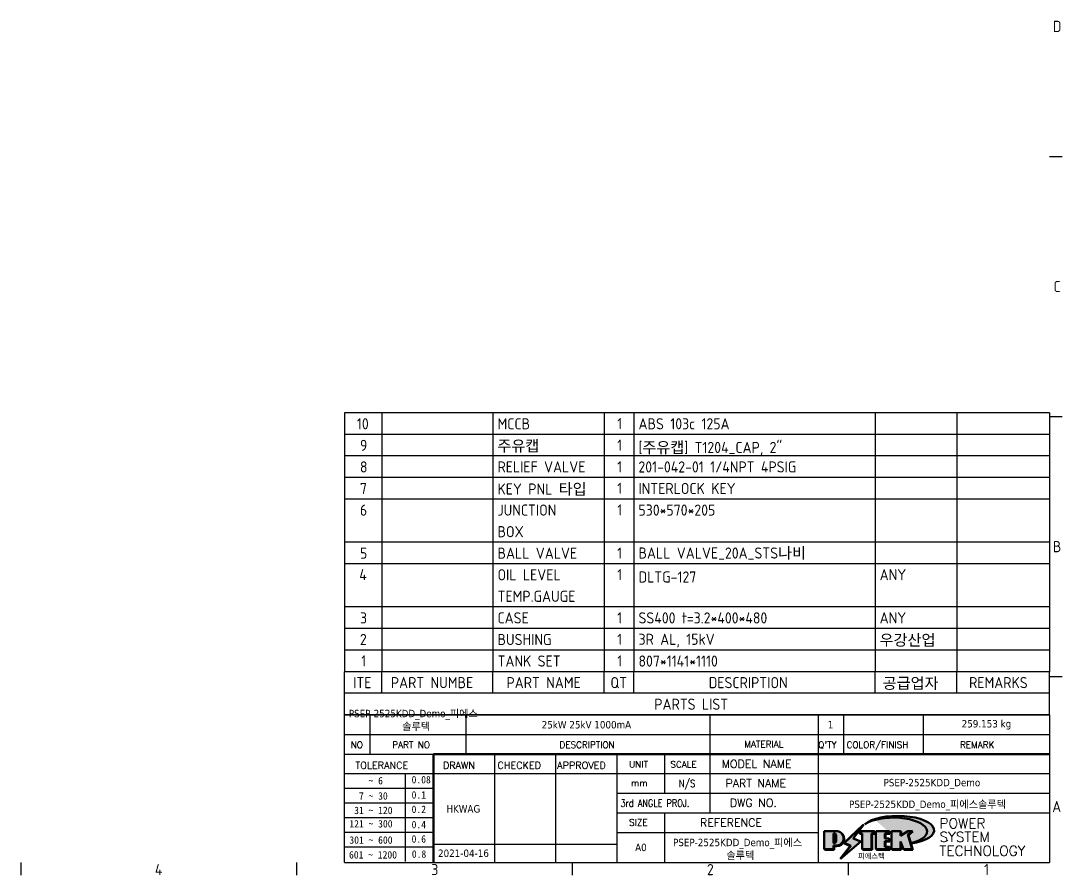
# Model space of a CAD drawing. Header units: millimetres. Extents: x 0 to 5945, y 0 to 4205.
# Drawn here: x 4459 to 5862, y 83 to 1234 of the extents above; entities that cross this region are included whole.
import ezdxf
from ezdxf.enums import TextEntityAlignment as Align

# ---------------------------------------------------------------- set-up
doc = ezdxf.new("R2010")
doc.units = ezdxf.units.MM
doc.header["$LTSCALE"] = 5
doc.layers.get('0').update_dxf_attribs({"color": 3, "lineweight": 25})
for name, color, linetype, lineweight in [('경계(ISO)', 7, 'Continuous', 25), ('기호(ISO)', 5, 'Continuous', 25), ('제목(ISO)', 5, 'Continuous', 50), ('해치(ISO)', 7, 'Continuous', 18)]:
    doc.layers.add(name, color=color, linetype=linetype, lineweight=lineweight)
doc.styles.add('HAN_291', font='')
doc.styles.add('HAN_370', font='', dxfattribs={"width": 2})
doc.styles.add('RC_284', font='ROMANC.shx')
doc.styles.add('RC_287', font='ROMANC.shx')
doc.styles.add('RC_292', font='ROMANC.shx')
doc.styles.add('ROMANT_294', font='romant.shx')
doc.styles.add('문자 텍스트_M2B', font='isocp.shx')
doc.styles.add('텍스트 스타일198', font='tahoma.ttf')
doc.styles.add('텍스트 스타일333', font='ROMANC.shx', dxfattribs={"width": 0.800000011920929})
doc.styles.get('HAN_291').set_extended_font_data('GulimChe')
doc.styles.get('HAN_370').set_extended_font_data('GulimChe')

# ---------------------------------------------------------------- blocks, each defined once
blk = doc.blocks.new('경계 Default Border')
at = {"layer": '경계(ISO)'}
for p, q in [((1169.000015258789, 210.2499961853027), (1172.399978637695, 210.2499961853027)), ((1169.000015258789, 140.1666641235352), (1172.399978637695, 140.1666641235352)), ((1169.000015258789, 70.08333206176758), (1172.399978637695, 70.08333206176758)), ((891.7500305175781, 20), (891.7500305175781, 16.59999966621399)), ((966.0624694824219, 20), (966.0624694824219, 16.59999966621399)), ((1040.374984741211, 20), (1040.374984741211, 16.59999966621399)), ((1114.6875, 20), (1114.6875, 16.59999966621399))]:
    blk.add_line(p, q, dxfattribs=at)
at = {"layer": '경계(ISO)', "color": 2, "char_height": 3.00000011920929, "attachment_point": 7, "style": '문자 텍스트_M2B'}
for s, insert in [('D', (1169.878270202895, 243.7630611226583)), ('C', (1170.044539520165, 173.679727789325)), ('B', (1169.878270202895, 103.5963944559917)), ('A', (1169.714400817359, 33.5345152359611)), ('4', (927.8797201308114, 16.59999988079071)), ('3', (1002.387289522953, 16.57139439638704)), ('2', (1076.658989416884, 16.57139439638704)), ('1', (1151.329816104148, 16.59999988079071))]:
    blk.add_mtext(s, dxfattribs=dict(at, insert=insert))
blk = doc.blocks.new('제목 블록 PSTEK')
h = blk.add_hatch(color=1)
edge = h.paths.add_edge_path(flags=0)
edge.add_line((314.2242174273352, 19.60711530335299), (314.2242174273352, 17.00126995915134))
edge.add_line((314.2242174273352, 17.00126995915134), (314.3485873187598, 17.00126995915134))
edge.add_arc((314.3485873187598, 17.6527312952023), 0.6514613360509371, 270, 360)
edge.add_line((315.0000486548106, 17.6527312952023), (315.0000486548106, 18.95565396730211))
edge.add_arc((314.3485873187598, 18.95565396730212), 0.6514613360508712, 0, 90)
edge.add_line((314.3485873187598, 19.60711530335299), (314.2242174273352, 19.60711530335299))
edge = h.paths.add_edge_path()
edge.add_arc((314.9847713324306, 18.28938669179658), 1.969189947606664, 269.9999999999959, 450)
edge.add_line((314.9847713324306, 20.25857663940318), (311.7664314776902, 20.25857663940324))
edge.add_line((311.7664314776902, 20.25857663940324), (311.7664314776902, 15.3430047401139))
edge.add_line((311.7664314776902, 15.3430047401139), (314.2242174273352, 15.3430047401139))
edge.add_line((314.2242174273352, 15.3430047401139), (314.2242174273352, 16.32019674418991))
edge.add_line((314.2242174273352, 16.32019674418991), (314.9847713324307, 16.32019674418991))
h = blk.add_hatch(color=252)
edge = h.paths.add_edge_path()
edge.add_arc((314.9847713324309, 18.28938669179657), 1.969189947606666, 270, 406.8278729790604)
edge.add_arc((315.1624426058984, 18.1413272972396), 1.969189947606962, -90, 53.560984836317004, ccw=False)
edge.add_line((315.1624426058984, 16.17213734963263), (314.4018887008024, 16.17213734963263))
edge.add_line((314.4018887008024, 16.17213734963263), (314.4018887008024, 15.19494534555726))
edge.add_line((314.4018887008024, 15.19494534555726), (311.9441027511573, 15.19494534555726))
edge.add_line((311.9441027511573, 15.19494534555726), (311.9441027511573, 15.3430047401139))
edge.add_line((311.9441027511573, 15.3430047401139), (314.2242174273352, 15.3430047401139))
edge.add_line((314.2242174273352, 15.3430047401139), (314.2242174273352, 16.32019674418991))
edge.add_line((314.2242174273352, 16.32019674418991), (314.9847713324309, 16.32019674418991))
for color, points in [(252, [(317.2195697678507, 17.0593801673321), (322.0326348870767, 21.62682475217465), (322.2781991042243, 21.94392121864296), (317.0471853425802, 16.97985676345368), (318.7512090904202, 16.1899260703855), (316.0018030350395, 12.71868385740789), (316.3356552234328, 13.00206718743325), (318.9235935156908, 16.2694494742633)]), (5, [(321.6183518841322, 17.4193704504104), (319.5281351041078, 18.24969419629727), (322.4505835294948, 22.02344462252142), (317.2195697678507, 17.0593801673321), (318.9235935156908, 16.2694494742633), (316.1741874603099, 12.79820726128571)]), (1, [(324.4839107253602, 19.60711530335299), (325.2419748254881, 19.60711530335299), (325.2419748254881, 20.25857663940324), (321.2266040451076, 20.25857663940324), (321.2266040451076, 19.60711530335299), (321.9846681452406, 19.60711530335299), (321.9846681452406, 15.3430047401139), (324.4839107253602, 15.3430047401139)]), (252, [(324.6615819988275, 19.45905590879572), (325.4196460989604, 19.45905590879572), (325.4196460989604, 20.11051724484596), (325.2419748254881, 20.11051724484596), (325.2419748254881, 19.60711530335299), (324.4839107253602, 19.60711530335299), (324.4839107253602, 15.3430047401139), (322.1623394187076, 15.3430047401139), (322.1623394187076, 15.19494534555726), (324.6615819988275, 15.19494534555726)]), (1, [(329.2277337269622, 20.25857663940324), (325.65654113025, 20.25857663940324), (325.65654113025, 15.3430047401139), (329.3580259941756, 15.3430047401139), (329.3580259941756, 15.9944660761648), (328.1137701654877, 15.9944660761648), (328.1137701654877, 17.56360607323003), (329.2277337269622, 17.56360607323003), (329.2277337269622, 18.25543873810179), (328.1137701654877, 18.25543873810179), (328.1137701654877, 19.60711530335299), (329.2277337269622, 19.60711530335299)]), (252, [(328.2914414389548, 19.45905590879572), (329.4054050004294, 19.45905590879572), (329.4054050004294, 20.11051724484596), (329.2277337269622, 20.11051724484596), (329.2277337269622, 19.60711530335299), (328.1137701654877, 19.60711530335299), (328.1137701654877, 18.25543873810179), (328.2914414389548, 18.25543873810179)]), (1, [(332.3312149849806, 20.25857663940324), (329.8592894925411, 20.25857663940324), (329.8592894925411, 15.3430047401139), (332.3312149849806, 15.3430047401139), (332.3312149849806, 17.4318630164523), (333.0701931098801, 15.3430047401139), (335.4855464857051, 15.3430047401139), (334.2514536401189, 19.30614745124769), (335.4379594596742, 20.25857663940324), (334.3071782107978, 20.25857663940324), (332.3312149849806, 18.99741471888304)]), (252, [(332.5088862584528, 20.1105172448466), (332.3312149849806, 20.1105172448466), (332.3312149849806, 18.99741471888368), (332.5088862584528, 19.11081371413894)]), (252, [(335.6156307331414, 20.11051724484596), (335.2535118015555, 20.11051724484596), (334.2514536401189, 19.30614745124769), (335.4855464857051, 15.3430047401139), (333.1954852176545, 15.3430047401139), (333.2478643833523, 15.19494534555726), (335.6632177591723, 15.19494534555726), (334.4291249135862, 19.15808805669106)]), (252, [(321.9846681452406, 19.60711530335299), (321.4042753185749, 19.60711530335299), (321.4042753185749, 19.45905590879572), (321.9846681452406, 19.45905590879572)]), (252, [(328.2914414389548, 17.41554667867274), (329.4054050004294, 17.41554667867274), (329.4054050004294, 18.10737934354514), (329.2277337269622, 18.10737934354514), (329.2277337269622, 17.56360607323003), (328.1137701654877, 17.56360607323003), (328.1137701654877, 15.9944660761648), (328.2914414389548, 15.9944660761648)]), (252, [(332.5088862584528, 16.92964231796647), (332.3312149849806, 17.43186301645164), (332.3312149849806, 15.3430047401139), (330.0369607660135, 15.3430047401139), (330.0369607660135, 15.19494534555726), (332.5088862584528, 15.19494534555726)]), (252, [(329.5356972676428, 15.8464066816075), (329.3580259941756, 15.8464066816075), (329.3580259941756, 15.3430047401139), (325.8342124037171, 15.3430047401139), (325.8342124037171, 15.19494534555726), (329.5356972676428, 15.19494534555726)])]:
    blk.add_hatch(color=color).paths.add_polyline_path(points)
h = blk.add_hatch(color=252)
edge = h.paths.add_edge_path()
edge.add_line((314.4018887008024, 19.45905590879572), (314.5262585922315, 19.45905590879572))
edge.add_arc((314.5262585922314, 18.80759457274939), 0.6514613360463194, 60.4189348879147, 90.00000000000318, ccw=False)
edge.add_arc((314.3485873187602, 18.95565396730057), 0.6514613360524251, 39.96992292766206, 90.00000000009999)
edge.add_line((314.3485873187591, 19.60711530335307), (314.2242174273352, 19.60711530335298))
edge.add_line((314.2242174273352, 19.60711530335299), (314.2242174273352, 17.00126995915134))
edge.add_line((314.2242174273352, 17.00126995915134), (314.3485873187591, 17.00126995915134))
edge.add_arc((314.3485873187568, 17.652731295233), 0.6514613360816299, 270.0000000002, 274.6930825552478)
edge.add_line((314.4018887008024, 17.0034541317032), (314.4018887008024, 19.45905590879572))
at = {"layer": '해치(ISO)'}
h = blk.add_hatch(color=140, dxfattribs=at)
edge = h.paths.add_edge_path()
edge.add_ellipse((330.3660919371412, 20.15576403068321), major_axis=(9.100907360794343, 0), ratio=0.4069904968023172, start_angle=301.3098473703837, end_angle=507.7436900681698)
edge.add_ellipse((331.5340919371412, 20.4634168429492), major_axis=(-9.82350664112931, 0), ratio=0.3942600559756514, start_angle=111.51207141178469, end_angle=334.47025347086895, ccw=False)
edge.add_line((335.1363447531188, 16.8601935978785), (335.0955236905705, 16.99119398620872))
at = {"color": 180}
for p, q in [((182.475792979055, 11.79100474011392), (182.4757929790549, 51.56524660363496)), ((182.4757929790549, 51.56524660363496), (372.4757929537551, 51.56524660363496)), ((189.2651435055721, 51.56524660363496), (189.2651435055722, 41.00524660363494)), ((215.2152739891528, 41.00524660363494), (215.2152739891528, 51.56524660363496)), ((280.8758854511282, 51.56524660363496), (280.8758854511282, 41.00524660363494)), ((310.0881549537552, 51.56524660363496), (310.0881549537553, 41.00524660363494)), ((316.9044520275131, 51.56524660363496), (316.9044520275127, 41.00524660363494)), ((338.4566026226726, 51.56524660363496), (338.4566026226727, 41.00524660363494)), ((372.4757929537551, 51.56524660363496), (372.4757929537551, 11.79100474011389)), ((182.475792979055, 46.2852466036349), (372.4757929537551, 46.28524660363492)), ((182.475792979055, 41.00524660363493), (206.451475290024, 41.00524660363493)), ((222.9401812389276, 11.79100474011392), (222.9401812389276, 41.00524660363494)), ((239.4288871878316, 11.79100474011392), (239.4288871878316, 41.00524660363494)), ((255.9175931367356, 11.79100474011392), (255.9175931367356, 41.00524660363494)), ((268.6918866058747, 41.00524660363494), (268.6918866058747, 30.44524660363498)), ((280.8758854511282, 41.00524660363494), (280.8758854511282, 25.16524660363502)), ((310.088154953755, 41.00524660363494), (310.088154953755, 11.79100474011392)), ((182.475792979055, 35.72524660363497), (206.451475290024, 35.72524660363497)), ((198.8621818849491, 12.02524660363491), (198.8621818849491, 35.72524660363497)), ((206.451475290024, 35.72524660363497), (372.4757929537551, 35.72524660363497)), ((182.475792979055, 31.77524660363492), (206.451475290024, 31.77524660363492)), ((255.917593136736, 30.44524660363498), (372.4757929537552, 30.44524660363501)), ((182.475792979055, 27.82524660363487), (206.451475290024, 27.82524660363487)), ((182.475792979055, 23.87524660363505), (206.451475290024, 23.87524660363505)), ((255.9175931367359, 25.16524660363502), (372.4757929537552, 25.165246603635)), ((268.6918866058744, 25.16524660363502), (268.6918866058744, 11.79100474011392)), ((182.475792979055, 19.92524660363478), (206.451475290024, 19.92524660363478)), ((255.9175931367359, 19.88524660363481), (310.0881549537553, 19.88524660363481)), ((182.475792979055, 15.97524660363496), (206.451475290024, 15.97524660363496)), ((206.451475290024, 16.74100474011396), (255.9175931367359, 16.74100474011396)), ((182.475792979055, 11.79100474011392), (372.4757929537551, 11.79100474011389))]:
    blk.add_line(p, q, dxfattribs=at)
at = {"color": 7, "lineweight": 50}
for p, q in [((206.4514752900237, 11.79100474011392), (206.4514752900237, 41.00524660363494)), ((206.451475290024, 41.00524660363494), (372.4757929537551, 41.00524660363496))]:
    blk.add_line(p, q, dxfattribs=at)
at = {"color": 7}
for p, q in [((311.7664314776902, 20.25900474011391), (311.7664314776902, 15.34300474011391)), ((314.9847713324309, 20.25857663940324), (311.7664314776902, 20.25857663940324)), ((314.9847713324309, 20.25857663940324), (311.7664314776902, 20.25857663940324)), ((311.7664314776902, 20.25857663940324), (311.7664314776902, 15.3430047401139)), ((322.2781991042243, 21.94392121864296), (317.0471853425802, 16.97985676345368)), ((322.4505835294948, 22.02344462252142), (317.2195697678507, 17.0593801673321)), ((317.2195697678507, 17.0593801673321), (322.0326348870767, 21.62682475217465)), ((319.5281351041078, 18.24969419629727), (322.4505835294948, 22.02344462252142)), ((325.2419748254881, 20.25857663940324), (321.2266040451076, 20.25857663940324)), ((321.2266040451076, 20.25857663940324), (321.2266040451076, 19.60711530335299)), ((325.2419748254881, 20.25857663940324), (321.2266040451076, 20.25857663940324)), ((321.2266040451076, 20.25857663940324), (321.2266040451076, 19.60711530335299)), ((322.0326348870767, 21.62682475217465), (322.2781991042243, 21.94392121864296)), ((325.2419748254881, 19.60711530335299), (325.2419748254881, 20.25857663940324)), ((325.2419748254881, 19.60711530335299), (325.2419748254881, 20.25857663940324)), ((325.4196460989604, 20.11051724484596), (325.2419748254881, 20.11051724484596)), ((325.2419748254881, 20.11051724484596), (325.2419748254881, 19.60711530335299)), ((325.4196460989604, 19.45905590879572), (325.4196460989604, 20.11051724484596)), ((329.2277337269622, 20.25857663940324), (325.65654113025, 20.25857663940324)), ((325.65654113025, 20.25857663940324), (325.65654113025, 15.3430047401139)), ((325.65654113025, 20.25857663940324), (325.65654113025, 15.3430047401139)), ((329.2277337269622, 20.25857663940324), (325.65654113025, 20.25857663940324)), ((329.2277337269622, 19.60711530335299), (329.2277337269622, 20.25857663940324)), ((329.2277337269622, 19.60711530335299), (329.2277337269622, 20.25857663940324)), ((329.4054050004294, 20.11051724484596), (329.2277337269622, 20.11051724484596)), ((329.2277337269622, 20.11051724484596), (329.2277337269622, 19.60711530335299)), ((329.4054050004294, 19.45905590879572), (329.4054050004294, 20.11051724484596)), ((332.3312149849806, 20.25857663940324), (329.8592894925411, 20.25857663940324)), ((329.8592894925411, 20.25857663940324), (329.8592894925411, 15.3430047401139)), ((329.8592894925411, 20.25857663940324), (329.8592894925411, 15.3430047401139)), ((332.3312149849806, 20.25857663940324), (329.8592894925411, 20.25857663940324)), ((334.3071782107978, 20.25857663940324), (332.3312149849806, 18.99741471888304)), ((332.3312149849806, 18.99741471888304), (332.3312149849806, 20.25857663940324)), ((334.3071782107978, 20.25857663940324), (332.3312149849806, 18.99741471888304)), ((332.3312149849806, 18.99741471888304), (332.3312149849806, 20.25857663940324)), ((332.5088862584528, 20.1105172448466), (332.3312149849806, 20.1105172448466)), ((332.3312149849806, 20.1105172448466), (332.3312149849806, 18.99741471888368)), ((332.5088862584528, 19.11081371413894), (332.5088862584528, 20.1105172448466)), ((334.2514536401189, 19.30614745124769), (335.4379594596742, 20.25857663940324)), ((334.2514536401189, 19.30614745124769), (335.4379594596742, 20.25857663940324)), ((335.2535118015555, 20.11051724484596), (334.2514536401189, 19.30614745124769)), ((335.4379594596742, 20.25857663940324), (334.3071782107978, 20.25857663940324)), ((335.4379594596742, 20.25857663940324), (334.3071782107978, 20.25857663940324)), ((334.4291249135862, 19.15808805669104), (335.6156307331414, 20.11051724484596)), ((335.6156307331414, 20.11051724484596), (335.2535118015555, 20.11051724484596)), ((314.2242174273352, 17.00126995915134), (314.2242174273352, 19.60711530335299)), ((314.2242174273352, 19.60711530335299), (314.3485873187591, 19.60711530335299)), ((314.3485873187591, 19.60711530335299), (314.2242174273352, 19.60711530335299)), ((314.2242174273352, 19.60711530335299), (314.2242174273352, 17.00126995915134)), ((314.2242174273352, 17.00126995915134), (314.2242174273352, 19.60711530335299)), ((314.2242174273352, 19.60711530335299), (314.3485873187591, 19.60711530335299)), ((314.3485873187591, 17.00126995915134), (314.2242174273352, 17.00126995915134)), ((314.2242174273352, 17.00126995915134), (314.3485873187591, 17.00126995915134)), ((314.3485873187591, 17.00126995915134), (314.2242174273352, 17.00126995915134)), ((314.4018887008024, 19.45905590879572), (314.5262585922314, 19.45905590879572)), ((314.4018887008024, 17.0034541317032), (314.4018887008024, 19.45905590879572)), ((315.0000486548106, 18.95565396730275), (315.0000486548106, 17.65273129520161)), ((315.0000486548106, 18.95565396730275), (315.0000486548106, 17.65273129520161)), ((316.1741874603099, 12.79820726128571), (321.6183518841322, 17.4193704504104)), ((317.0471853425802, 16.97985676345368), (318.7512090904202, 16.1899260703855)), ((318.9235935156908, 16.2694494742633), (317.2195697678507, 17.0593801673321)), ((317.2195697678507, 17.0593801673321), (318.9235935156908, 16.2694494742633)), ((321.6183518841322, 17.4193704504104), (319.5281351041078, 18.24969419629727)), ((321.2266040451076, 19.60711530335299), (321.9846681452406, 19.60711530335299)), ((321.2266040451076, 19.60711530335299), (321.9846681452406, 19.60711530335299)), ((321.4042753185749, 19.60711530335299), (321.4042753185749, 19.45905590879572)), ((321.9846681452406, 19.60711530335299), (321.4042753185749, 19.60711530335299)), ((321.4042753185749, 19.45905590879572), (321.9846681452406, 19.45905590879572)), ((321.9846681452406, 19.60711530335299), (321.9846681452406, 15.3430047401139)), ((321.9846681452406, 19.45905590879572), (321.9846681452406, 19.60711530335299)), ((321.9846681452406, 19.60711530335299), (321.9846681452406, 15.3430047401139)), ((324.4839107253602, 19.60711530335299), (325.2419748254881, 19.60711530335299)), ((324.4839107253602, 15.3430047401139), (324.4839107253602, 19.60711530335299)), ((325.2419748254881, 19.60711530335299), (324.4839107253602, 19.60711530335299)), ((324.4839107253602, 19.60711530335299), (324.4839107253602, 15.3430047401139)), ((324.4839107253602, 19.60711530335299), (325.2419748254881, 19.60711530335299)), ((324.4839107253602, 15.3430047401139), (324.4839107253602, 19.60711530335299)), ((324.6615819988275, 19.45905590879572), (325.4196460989604, 19.45905590879572)), ((324.6615819988275, 15.19494534555726), (324.6615819988275, 19.45905590879572)), ((328.1137701654877, 18.25543873810179), (328.1137701654877, 19.60711530335299)), ((328.1137701654877, 19.60711530335299), (329.2277337269622, 19.60711530335299)), ((329.2277337269622, 19.60711530335299), (328.1137701654877, 19.60711530335299)), ((328.1137701654877, 19.60711530335299), (328.1137701654877, 18.25543873810179)), ((328.1137701654877, 18.25543873810179), (328.1137701654877, 19.60711530335299)), ((328.1137701654877, 19.60711530335299), (329.2277337269622, 19.60711530335299)), ((329.2277337269622, 18.25543873810179), (328.1137701654877, 18.25543873810179)), ((328.1137701654877, 18.25543873810179), (328.2914414389548, 18.25543873810179)), ((329.2277337269622, 18.25543873810179), (328.1137701654877, 18.25543873810179)), ((328.1137701654877, 17.56360607323003), (329.2277337269622, 17.56360607323003)), ((328.1137701654877, 15.9944660761648), (328.1137701654877, 17.56360607323003)), ((329.2277337269622, 17.56360607323003), (328.1137701654877, 17.56360607323003)), ((328.1137701654877, 17.56360607323003), (328.1137701654877, 15.9944660761648)), ((328.1137701654877, 17.56360607323003), (329.2277337269622, 17.56360607323003)), ((328.1137701654877, 15.9944660761648), (328.1137701654877, 17.56360607323003)), ((328.2914414389548, 18.25543873810179), (328.2914414389548, 19.45905590879572)), ((328.2914414389548, 19.45905590879572), (329.4054050004294, 19.45905590879572)), ((328.2914414389548, 15.9944660761648), (328.2914414389548, 17.41554667867274)), ((328.2914414389548, 17.41554667867274), (329.4054050004294, 17.41554667867274)), ((329.2277337269622, 17.56360607323003), (329.2277337269622, 18.25543873810179)), ((329.2277337269622, 17.56360607323003), (329.2277337269622, 18.25543873810179)), ((329.4054050004294, 18.10737934354514), (329.2277337269622, 18.10737934354514)), ((329.2277337269622, 18.10737934354514), (329.2277337269622, 17.56360607323003)), ((329.4054050004294, 17.41554667867274), (329.4054050004294, 18.10737934354514)), ((332.3312149849806, 18.99741471888368), (332.5088862584528, 19.11081371413894)), ((332.3312149849806, 17.4318630164523), (333.0701931098801, 15.3430047401139)), ((332.3312149849806, 15.3430047401139), (332.3312149849806, 17.4318630164523)), ((332.5088862584528, 16.92964231796647), (332.3312149849806, 17.43186301645164)), ((332.3312149849806, 17.43186301645164), (332.3312149849806, 15.3430047401139)), ((332.3312149849806, 17.4318630164523), (333.0701931098801, 15.3430047401139)), ((332.3312149849806, 15.3430047401139), (332.3312149849806, 17.4318630164523)), ((332.5088862584528, 15.19494534555726), (332.5088862584528, 16.92964231796647)), ((335.4855464857051, 15.3430047401139), (334.2514536401189, 19.30614745124769)), ((334.2514536401189, 19.30614745124769), (335.4855464857051, 15.3430047401139)), ((335.4855464857051, 15.3430047401139), (334.2514536401189, 19.30614745124769)), ((335.6632177591723, 15.19494534555726), (334.4291249135862, 19.15808805669104)), ((345.0447381189468, 17.50375595811051), (344.9867755289346, 17.689895936919)), ((311.7664314776902, 15.3430047401139), (314.2242174273352, 15.3430047401139)), ((311.7664314776902, 15.3430047401139), (314.2242174273352, 15.3430047401139)), ((314.2242174273352, 15.3430047401139), (311.9441027511573, 15.3430047401139)), ((311.9441027511573, 15.3430047401139), (311.9441027511573, 15.19494534555726)), ((311.9441027511573, 15.19494534555726), (314.4018887008024, 15.19494534555726)), ((314.2242174273352, 16.32019674418991), (314.9847713324309, 16.32019674418991)), ((314.2242174273352, 15.3430047401139), (314.2242174273352, 16.32019674418991)), ((314.9847713324309, 16.32019674418991), (314.2242174273352, 16.32019674418991)), ((314.2242174273352, 16.32019674418991), (314.2242174273352, 15.3430047401139)), ((314.2242174273352, 16.32019674418991), (314.9847713324309, 16.32019674418991)), ((314.2242174273352, 15.3430047401139), (314.2242174273352, 16.32019674418991)), ((314.4018887008024, 16.17213734963263), (315.162442605898, 16.17213734963263)), ((314.4018887008024, 15.19494534555726), (314.4018887008024, 16.17213734963263)), ((318.7512090904202, 16.1899260703855), (316.0018030350395, 12.71868385740789)), ((318.9235935156908, 16.2694494742633), (316.1741874603099, 12.79820726128571)), ((316.3356552234328, 13.00206718743325), (318.9235935156908, 16.2694494742633)), ((321.9846681452406, 15.3430047401139), (324.4839107253602, 15.3430047401139)), ((321.9846681452406, 15.3430047401139), (324.4839107253602, 15.3430047401139)), ((324.4839107253602, 15.3430047401139), (322.1623394187076, 15.3430047401139)), ((322.1623394187076, 15.3430047401139), (322.1623394187076, 15.19494534555726)), ((322.1623394187076, 15.19494534555726), (324.6615819988275, 15.19494534555726)), ((325.65654113025, 15.3430047401139), (329.3580259941756, 15.3430047401139)), ((325.65654113025, 15.3430047401139), (329.3580259941756, 15.3430047401139)), ((329.3580259941756, 15.3430047401139), (325.8342124037171, 15.3430047401139)), ((325.8342124037171, 15.3430047401139), (325.8342124037171, 15.19494534555726)), ((325.8342124037171, 15.19494534555726), (329.5356972676428, 15.19494534555726)), ((329.3580259941756, 15.9944660761648), (328.1137701654877, 15.9944660761648)), ((328.1137701654877, 15.9944660761648), (328.2914414389548, 15.9944660761648)), ((329.3580259941756, 15.9944660761648), (328.1137701654877, 15.9944660761648)), ((329.3580259941756, 15.3430047401139), (329.3580259941756, 15.9944660761648)), ((329.3580259941756, 15.3430047401139), (329.3580259941756, 15.9944660761648)), ((329.5356972676428, 15.8464066816075), (329.3580259941756, 15.8464066816075)), ((329.3580259941756, 15.8464066816075), (329.3580259941756, 15.3430047401139)), ((329.5356972676428, 15.19494534555726), (329.5356972676428, 15.8464066816075)), ((329.8592894925411, 15.3430047401139), (332.3312149849806, 15.3430047401139)), ((329.8592894925411, 15.3430047401139), (332.3312149849806, 15.3430047401139)), ((332.3312149849806, 15.3430047401139), (330.0369607660135, 15.3430047401139)), ((330.0369607660135, 15.3430047401139), (330.0369607660135, 15.19494534555726)), ((330.0369607660135, 15.19494534555726), (332.5088862584528, 15.19494534555726)), ((333.0701931098801, 15.3430047401139), (335.4855464857051, 15.3430047401139)), ((333.0701931098801, 15.3430047401139), (335.4855464857051, 15.3430047401139)), ((335.4855464857051, 15.3430047401139), (333.1954852176545, 15.3430047401139)), ((333.1954852176545, 15.3430047401139), (333.2478643833523, 15.19494534555726)), ((333.2478643833523, 15.19494534555726), (335.6632177591723, 15.19494534555726)), ((316.0018030350395, 12.71868385740789), (316.3356552234328, 13.00206718743325))]:
    blk.add_line(p, q, dxfattribs=at)
at = {"color": 1}
for p, q in [((314.9847713324309, 20.25857663940324), (311.7664314776902, 20.25857663940324)), ((311.7664314776902, 20.25857663940324), (311.7664314776902, 15.3430047401139)), ((325.2419748254881, 20.25857663940324), (321.2266040451076, 20.25857663940324)), ((321.2266040451076, 20.25857663940324), (321.2266040451076, 19.60711530335299)), ((325.2419748254881, 19.60711530335299), (325.2419748254881, 20.25857663940324)), ((329.2277337269622, 20.25857663940324), (325.65654113025, 20.25857663940324)), ((325.65654113025, 20.25857663940324), (325.65654113025, 15.3430047401139)), ((329.2277337269622, 19.60711530335299), (329.2277337269622, 20.25857663940324)), ((332.3312149849806, 20.25857663940324), (329.8592894925411, 20.25857663940324)), ((329.8592894925411, 20.25857663940324), (329.8592894925411, 15.3430047401139)), ((334.3071782107978, 20.25857663940324), (332.3312149849806, 18.99741471888304)), ((332.3312149849806, 18.99741471888304), (332.3312149849806, 20.25857663940324)), ((334.2514536401189, 19.30614745124769), (335.4379594596742, 20.25857663940324)), ((335.4379594596742, 20.25857663940324), (334.3071782107978, 20.25857663940324)), ((314.2242174273352, 17.00126995915134), (314.2242174273352, 19.60711530335299)), ((314.2242174273352, 19.60711530335299), (314.3485873187591, 19.60711530335299)), ((314.3485873187591, 17.00126995915134), (314.2242174273352, 17.00126995915134)), ((315.0000486548106, 18.95565396730275), (315.0000486548106, 17.65273129520161)), ((321.2266040451076, 19.60711530335299), (321.9846681452406, 19.60711530335299)), ((321.9846681452406, 19.60711530335299), (321.9846681452406, 15.3430047401139)), ((324.4839107253602, 19.60711530335299), (325.2419748254881, 19.60711530335299)), ((324.4839107253602, 15.3430047401139), (324.4839107253602, 19.60711530335299)), ((328.1137701654877, 18.25543873810179), (328.1137701654877, 19.60711530335299)), ((328.1137701654877, 19.60711530335299), (329.2277337269622, 19.60711530335299)), ((329.2277337269622, 18.25543873810179), (328.1137701654877, 18.25543873810179)), ((328.1137701654877, 17.56360607323003), (329.2277337269622, 17.56360607323003)), ((328.1137701654877, 15.9944660761648), (328.1137701654877, 17.56360607323003)), ((329.2277337269622, 17.56360607323003), (329.2277337269622, 18.25543873810179)), ((332.3312149849806, 17.4318630164523), (333.0701931098801, 15.3430047401139)), ((332.3312149849806, 15.3430047401139), (332.3312149849806, 17.4318630164523)), ((335.4855464857051, 15.3430047401139), (334.2514536401189, 19.30614745124769)), ((311.7664314776902, 15.3430047401139), (314.2242174273352, 15.3430047401139)), ((314.2242174273352, 16.32019674418991), (314.9847713324309, 16.32019674418991)), ((314.2242174273352, 15.3430047401139), (314.2242174273352, 16.32019674418991)), ((321.9846681452406, 15.3430047401139), (324.4839107253602, 15.3430047401139)), ((325.65654113025, 15.3430047401139), (329.3580259941756, 15.3430047401139)), ((329.3580259941756, 15.9944660761648), (328.1137701654877, 15.9944660761648)), ((329.3580259941756, 15.3430047401139), (329.3580259941756, 15.9944660761648)), ((329.8592894925411, 15.3430047401139), (332.3312149849806, 15.3430047401139)), ((333.0701931098801, 15.3430047401139), (335.4855464857051, 15.3430047401139))]:
    blk.add_line(p, q, dxfattribs=at)
at = {"color": 5}
for p, q in [((322.4505835294948, 22.02344462252142), (317.2195697678507, 17.0593801673321)), ((319.5281351041078, 18.24969419629727), (322.4505835294948, 22.02344462252142)), ((316.1741874603099, 12.79820726128571), (321.6183518841322, 17.4193704504104)), ((317.2195697678507, 17.0593801673321), (318.9235935156908, 16.2694494742633)), ((321.6183518841322, 17.4193704504104), (319.5281351041078, 18.24969419629727)), ((318.9235935156908, 16.2694494742633), (316.1741874603099, 12.79820726128571))]:
    blk.add_line(p, q, dxfattribs=at)
at = {"color": 7}
for centre, radius, start, end in [((314.9847713324309, 18.28938669179658), 1.969189947606665, 270, 90), ((314.9847713324309, 18.28938669179658), 1.969189947606665, 270, 90), ((314.9847713324307, 18.2893866917965), 1.969189947606594, 270, 46.82787297909833), ((315.1624426058984, 18.1413272972396), 1.969189947606961, 270, 53.56098483636067), ((314.3485873187598, 18.95565396730211), 0.6514613360508712, 0, 90), ((314.3485873187602, 18.95565396730057), 0.6514613360524251, 39.96992292766117, 90), ((314.3485873187598, 18.95565396730212), 0.6514613360508712, 0, 90), ((314.3485873187597, 17.65273129520228), 0.6514613360509381, 270, 0), ((314.3485873187598, 17.6527312952023), 0.6514613360509381, 270, 0), ((314.3485873187568, 17.652731295233), 0.6514613360816299, 270, 274.6930825552478), ((314.5262585922314, 18.80759457274939), 0.6514613360463193, 60.41893488791137, 90)]:
    blk.add_arc(centre, radius, start, end, dxfattribs=at)
at = {"color": 1}
for centre, radius, start, end in [((314.9847713324309, 18.28938669179657), 1.969189947606665, 270, 90), ((314.3485873187598, 18.95565396730211), 0.6514613360508712, 0, 90), ((314.3485873187598, 17.6527312952023), 0.6514613360509381, 270, 0)]:
    blk.add_arc(centre, radius, start, end, dxfattribs=at)
at = {"layer": '제목(ISO)', "lineweight": 18}
blk.add_line((182.475792979055, 35.72500474011393), (182.475792979055, 11.79100474011392), dxfattribs=at)
at = {"layer": '제목(ISO)'}
for p, q in [((314.9847713324306, 20.25857663940324), (311.7664314776902, 20.25857663940324)), ((311.7664314776902, 20.25857663940324), (311.7664314776902, 15.3430047401139)), ((322.2781991042243, 21.94392121864296), (317.0471853425802, 16.97985676345368)), ((322.4505835294948, 22.02344462252142), (317.2195697678507, 17.0593801673321)), ((317.2195697678507, 17.0593801673321), (322.0326348870767, 21.62682475217465)), ((319.5281351041078, 18.24969419629727), (322.4505835294948, 22.02344462252142)), ((325.2419748254881, 20.25857663940324), (321.2266040451076, 20.25857663940324)), ((321.2266040451076, 20.25857663940324), (321.2266040451076, 19.60711530335299)), ((322.0326348870767, 21.62682475217465), (322.2781991042243, 21.94392121864296)), ((325.2419748254881, 19.60711530335299), (325.2419748254881, 20.25857663940324)), ((325.4196460989604, 20.11051724484596), (325.2419748254881, 20.11051724484596)), ((325.2419748254881, 20.11051724484596), (325.2419748254881, 19.60711530335299)), ((325.4196460989604, 19.45905590879572), (325.4196460989604, 20.11051724484596)), ((329.2277337269622, 20.25857663940324), (325.65654113025, 20.25857663940324)), ((325.65654113025, 20.25857663940324), (325.65654113025, 15.3430047401139)), ((329.2277337269622, 19.60711530335299), (329.2277337269622, 20.25857663940324)), ((329.4054050004294, 20.11051724484596), (329.2277337269622, 20.11051724484596)), ((329.2277337269622, 20.11051724484596), (329.2277337269622, 19.60711530335299)), ((329.4054050004294, 19.45905590879572), (329.4054050004294, 20.11051724484596)), ((332.3312149849806, 20.25857663940324), (329.8592894925411, 20.25857663940324)), ((329.8592894925411, 20.25857663940324), (329.8592894925411, 15.3430047401139)), ((334.3071782107978, 20.25857663940324), (332.3312149849806, 18.99741471888304)), ((332.3312149849806, 18.99741471888304), (332.3312149849806, 20.25857663940324)), ((332.5088862584528, 20.1105172448466), (332.3312149849806, 20.1105172448466)), ((332.3312149849806, 20.1105172448466), (332.3312149849806, 18.99741471888368)), ((332.5088862584528, 19.11081371413894), (332.5088862584528, 20.1105172448466)), ((334.2514536401189, 19.30614745124769), (335.4379594596742, 20.25857663940324)), ((335.2535118015555, 20.11051724484596), (334.2514536401189, 19.30614745124769)), ((335.4379594596742, 20.25857663940324), (334.3071782107978, 20.25857663940324)), ((334.4291249135862, 19.15808805669106), (335.6156307331414, 20.11051724484596)), ((335.6156307331414, 20.11051724484596), (335.2535118015555, 20.11051724484596)), ((314.2242174273352, 17.00126995915134), (314.2242174273352, 19.60711530335299)), ((314.2242174273352, 19.60711530335299), (314.3485873187598, 19.60711530335299)), ((314.3485873187591, 19.60711530335299), (314.2242174273352, 19.60711530335299)), ((314.2242174273352, 19.60711530335299), (314.2242174273352, 17.00126995915134)), ((314.3485873187598, 17.00126995915134), (314.2242174273352, 17.00126995915134)), ((314.2242174273352, 17.00126995915134), (314.3485873187591, 17.00126995915134)), ((314.4018887008024, 19.45905590879572), (314.5262585922314, 19.45905590879572)), ((314.4018887008024, 17.0034541317032), (314.4018887008024, 19.45905590879572)), ((315.0000486548106, 18.95565396730211), (315.0000486548106, 17.6527312952023)), ((316.1741874603099, 12.79820726128571), (321.6183518841322, 17.4193704504104)), ((317.0471853425802, 16.97985676345368), (318.7512090904202, 16.1899260703855)), ((317.2195697678507, 17.0593801673321), (318.9235935156908, 16.2694494742633)), ((318.9235935156908, 16.2694494742633), (317.2195697678507, 17.0593801673321)), ((321.6183518841322, 17.4193704504104), (319.5281351041078, 18.24969419629727)), ((321.2266040451076, 19.60711530335299), (321.9846681452406, 19.60711530335299)), ((321.9846681452406, 19.60711530335299), (321.4042753185749, 19.60711530335299)), ((321.4042753185749, 19.60711530335299), (321.4042753185749, 19.45905590879572)), ((321.4042753185749, 19.45905590879572), (321.9846681452406, 19.45905590879572)), ((321.9846681452406, 19.60711530335299), (321.9846681452406, 15.3430047401139)), ((321.9846681452406, 19.45905590879572), (321.9846681452406, 19.60711530335299)), ((324.4839107253602, 19.60711530335299), (325.2419748254881, 19.60711530335299)), ((324.4839107253602, 15.3430047401139), (324.4839107253602, 19.60711530335299)), ((325.2419748254881, 19.60711530335299), (324.4839107253602, 19.60711530335299)), ((324.4839107253602, 19.60711530335299), (324.4839107253602, 15.3430047401139)), ((324.6615819988275, 19.45905590879572), (325.4196460989604, 19.45905590879572)), ((324.6615819988275, 15.19494534555726), (324.6615819988275, 19.45905590879572)), ((328.1137701654877, 18.25543873810179), (328.1137701654877, 19.60711530335299)), ((328.1137701654877, 19.60711530335299), (329.2277337269622, 19.60711530335299)), ((329.2277337269622, 19.60711530335299), (328.1137701654877, 19.60711530335299)), ((328.1137701654877, 19.60711530335299), (328.1137701654877, 18.25543873810179)), ((329.2277337269622, 18.25543873810179), (328.1137701654877, 18.25543873810179)), ((328.1137701654877, 18.25543873810179), (328.2914414389548, 18.25543873810179)), ((328.1137701654877, 15.9944660761648), (328.1137701654877, 17.56360607323003)), ((328.1137701654877, 17.56360607323003), (329.2277337269622, 17.56360607323003)), ((329.2277337269622, 17.56360607323003), (328.1137701654877, 17.56360607323003)), ((328.1137701654877, 17.56360607323003), (328.1137701654877, 15.9944660761648)), ((328.2914414389548, 19.45905590879572), (329.4054050004294, 19.45905590879572)), ((328.2914414389548, 18.25543873810179), (328.2914414389548, 19.45905590879572)), ((328.2914414389548, 17.41554667867274), (329.4054050004294, 17.41554667867274)), ((328.2914414389548, 15.9944660761648), (328.2914414389548, 17.41554667867274)), ((329.2277337269622, 17.56360607323003), (329.2277337269622, 18.25543873810179)), ((329.4054050004294, 18.10737934354514), (329.2277337269622, 18.10737934354514)), ((329.2277337269622, 18.10737934354514), (329.2277337269622, 17.56360607323003)), ((329.4054050004294, 17.41554667867274), (329.4054050004294, 18.10737934354514)), ((332.3312149849806, 18.99741471888368), (332.5088862584528, 19.11081371413894)), ((332.3312149849806, 15.3430047401139), (332.3312149849806, 17.4318630164523)), ((332.3312149849806, 17.4318630164523), (333.0701931098801, 15.3430047401139)), ((332.5088862584528, 16.92964231796647), (332.3312149849806, 17.43186301645164)), ((332.3312149849806, 17.43186301645164), (332.3312149849806, 15.3430047401139)), ((332.5088862584528, 15.19494534555726), (332.5088862584528, 16.92964231796647)), ((335.4855464857051, 15.3430047401139), (334.2514536401189, 19.30614745124769)), ((334.2514536401189, 19.30614745124769), (335.4855464857051, 15.3430047401139)), ((335.6632177591723, 15.19494534555726), (334.4291249135862, 19.15808805669106)), ((311.7664314776902, 15.3430047401139), (314.2242174273352, 15.3430047401139)), ((314.2242174273352, 15.3430047401139), (311.9441027511573, 15.3430047401139)), ((311.9441027511573, 15.3430047401139), (311.9441027511573, 15.19494534555726)), ((311.9441027511573, 15.19494534555726), (314.4018887008024, 15.19494534555726)), ((314.2242174273352, 15.3430047401139), (314.2242174273352, 16.32019674418991)), ((314.2242174273352, 16.32019674418991), (314.9847713324307, 16.32019674418991)), ((314.9847713324309, 16.32019674418991), (314.2242174273352, 16.32019674418991)), ((314.2242174273352, 16.32019674418991), (314.2242174273352, 15.3430047401139)), ((314.4018887008024, 15.19494534555726), (314.4018887008024, 16.17213734963263)), ((314.4018887008024, 16.17213734963263), (315.1624426058984, 16.17213734963263)), ((318.7512090904202, 16.1899260703855), (316.0018030350395, 12.71868385740789)), ((318.9235935156908, 16.2694494742633), (316.1741874603099, 12.79820726128571)), ((316.3356552234328, 13.00206718743325), (318.9235935156908, 16.2694494742633)), ((321.9846681452406, 15.3430047401139), (324.4839107253602, 15.3430047401139)), ((324.4839107253602, 15.3430047401139), (322.1623394187076, 15.3430047401139)), ((322.1623394187076, 15.3430047401139), (322.1623394187076, 15.19494534555726)), ((322.1623394187076, 15.19494534555726), (324.6615819988275, 15.19494534555726)), ((325.65654113025, 15.3430047401139), (329.3580259941756, 15.3430047401139)), ((329.3580259941756, 15.3430047401139), (325.8342124037171, 15.3430047401139)), ((325.8342124037171, 15.3430047401139), (325.8342124037171, 15.19494534555726)), ((325.8342124037171, 15.19494534555726), (329.5356972676428, 15.19494534555726)), ((329.3580259941756, 15.9944660761648), (328.1137701654877, 15.9944660761648)), ((328.1137701654877, 15.9944660761648), (328.2914414389548, 15.9944660761648)), ((329.3580259941756, 15.3430047401139), (329.3580259941756, 15.9944660761648)), ((329.5356972676428, 15.8464066816075), (329.3580259941756, 15.8464066816075)), ((329.3580259941756, 15.8464066816075), (329.3580259941756, 15.3430047401139)), ((329.5356972676428, 15.19494534555726), (329.5356972676428, 15.8464066816075)), ((329.8592894925411, 15.3430047401139), (332.3312149849806, 15.3430047401139)), ((332.3312149849806, 15.3430047401139), (330.0369607660135, 15.3430047401139)), ((330.0369607660135, 15.3430047401139), (330.0369607660135, 15.19494534555726)), ((330.0369607660135, 15.19494534555726), (332.5088862584528, 15.19494534555726)), ((333.0701931098801, 15.3430047401139), (335.4855464857051, 15.3430047401139)), ((335.4855464857051, 15.3430047401139), (333.1954852176545, 15.3430047401139)), ((333.1954852176545, 15.3430047401139), (333.2478643833523, 15.19494534555726)), ((333.2478643833523, 15.19494534555726), (335.6632177591723, 15.19494534555726)), ((316.0018030350395, 12.71868385740789), (316.3356552234328, 13.00206718743325))]:
    blk.add_line(p, q, dxfattribs=at)
at = {"layer": '제목(ISO)', "color": 4}
blk.add_line((335.1363447531188, 16.8601935978785), (335.0955236905705, 16.99119398620872), dxfattribs=at)
at = {"layer": '제목(ISO)'}
for centre, radius, start, end in [((314.9847713324306, 18.28938669179658), 1.969189947606664, 46.82787297909431, 90), ((314.9847713324307, 18.2893866917965), 1.969189947606594, 270, 46.82787297909833), ((314.9847713324309, 18.28938669179657), 1.969189947606666, 270, 46.8278729790603), ((315.1624426058984, 18.1413272972396), 1.969189947606962, 270, 53.56098483631701), ((314.3485873187598, 18.95565396730212), 0.6514613360508712, 0, 90), ((314.3485873187602, 18.95565396730057), 0.6514613360524251, 39.96992292766117, 90), ((314.3485873187598, 17.6527312952023), 0.6514613360509371, 270, 0), ((314.3485873187568, 17.652731295233), 0.6514613360816299, 270, 274.6930825552478), ((314.5262585922314, 18.80759457274939), 0.6514613360463193, 60.41893488791137, 90)]:
    blk.add_arc(centre, radius, start, end, dxfattribs=at)
at = {"layer": '제목(ISO)', "color": 4}
for centre, major_axis, ratio, start_param, end_param in [((331.5340919371412, 20.4634168429492), (9.82350664112931, 0), 0.3942600559756514, 5.087845455444478, 8.97919982663645), ((330.3660919371412, 20.15576403068321), (9.100907360794343, 0), 0.4069904968023172, 5.258848905294775, 8.861799147915196)]:
    blk.add_ellipse(centre, major_axis=major_axis, ratio=ratio, start_param=start_param, end_param=end_param, dxfattribs=at)
at = {"color": 2}
for s, height, style, p in [('NO', 1.742399930953979, 'RC_284', (184.135398793432, 42.62317362549192)), ('PART NO', 1.742399930953979, 'RC_284', (195.3359407378685, 42.62317362549192)), ('DESCRIPTION', 1.742399930953979, 'RC_284', (240.4025565652523, 42.62317362549192)), ("Q'TY", 1.742399930953979, 'RC_284', (310.1440786515383, 42.62317362549192)), ('COLOR/FINISH', 1.742399930953979, 'RC_284', (317.7725341324144, 42.62317362549192)), ('REMARK', 1.742399930953979, 'RC_284', (348.346649953877, 42.62317362549192)), ('MODEL NAME', 2.178000062704086, 'RC_292', (284.096330289083, 37.25462520371384)), (' TOLERANCE', 1.899999976158142, 'RC_287', (184.0872874387979, 37.00893196870329)), ('DRAWN', 1.899999976158142, 'RC_287', (208.9766620976279, 37.00893196870329)), ('CHECKED', 1.899999976158142, 'RC_287', (223.6856844514997, 37.00893196870329)), ('APPROVED', 1.899999976158142, 'RC_287', (239.7795453577791, 37.00893196870329)), ('UNIT', 1.742399930953979, 'RC_284', (259.1652673287452, 37.34317362549218)), ('SCALE', 1.742399930953979, 'RC_284', (270.2934779252897, 37.34317362549218)), ('    ~ 6', 2.000000029802322, 'HAN_291', (183.7721304966814, 32.8176515608431)), ('0.08', 2.000000029802322, 'HAN_291', (200.5467345600617, 33.09873600004101)), ('PART NAME', 2.178000062704086, 'RC_292', (285.1416959765849, 32.03045329421792)), ('0.1', 2.000000029802322, 'HAN_291', (200.5467345600617, 28.98646558742206)), ('mm', 1.742399930953979, 'RC_284', (259.6505418159997, 32.3543089683787)), ('  7 ~ 30', 2.000000029802322, 'HAN_291', (183.7721304966814, 28.70538114822415)), (' DWG NO.', 2.178000062704086, 'RC_292', (284.8124284083233, 26.75045329421772)), (' 31 ~ 120', 2.000000029802322, 'HAN_291', (183.7721304966814, 24.82628181916237)), ('0.2', 2.000000029802322, 'HAN_291', (200.5467345600617, 25.10736625836028)), ('121 ~ 300', 2.000000029802322, 'HAN_291', (183.7721304966814, 21.21401206133254)), ('0.4', 2.000000029802322, 'HAN_291', (200.5467345600617, 20.99509650053045)), ('SIZE', 1.742399930953979, 'RC_284', (259.1652673287452, 21.69497768947366)), ('REFERENCE', 2.178000062704086, 'RC_292', (278.2741065029841, 21.43214925458022)), ('301 ~ 600', 2.000000029802322, 'HAN_291', (183.7721304966814, 16.83491273227077)), ('0.6', 2.000000029802322, 'HAN_291', (200.5467345600617, 17.11599717146868)), ('601 ~ 1200', 2.000000029802322, 'HAN_291', (183.6802025156883, 12.84759660881125)), ('0.8', 2.000000029802322, 'HAN_291', (200.6097246063884, 13.05732192299702))]:
    blk.add_text(s, height=height, dxfattribs=dict(at, style=style)).set_placement(p)
at = {"color": 2, "style": 'RC_284'}
blk.add_text('MATERIAL', height=1.742399930953979, dxfattribs=at).set_placement((295.4820202024417, 43.64524660363492), align=Align.MIDDLE_CENTER)
at = {"color": 7, "style": '텍스트 스타일333', "width": 0.7999999523162842}
blk.add_text('N/S', height=2.000000029802322, dxfattribs=at).set_placement((274.7838860285014, 33.08524660363496), align=Align.MIDDLE_CENTER)
at = {"color": 2, "style": '텍스트 스타일333', "width": 0.7999999523162842}
blk.add_text('3rd ANGLE PROJ.', height=2.000000029802322, dxfattribs=at).set_placement((256.8430306642954, 26.76148381654429))
at = {"color": 7, "style": 'ROMANT_294'}
for s, p in [('POWER', (342.82727231297, 20.97115304607566)), ('SYSTEM', (342.82727231297, 17.3284636719184)), ('TECHNOLOGY', (342.82727231297, 13.57194088644453))]:
    blk.add_text(s, height=2.700000107288361, dxfattribs=at).set_placement(p)
at = {"color": 7, "insert": (320.8519732224835, 14.21236326823155), "char_height": 1.400000005960464, "attachment_point": 1, "line_spacing_factor": 0.3319999873638153, "style": 'HAN_370'}
blk.add_mtext('\\fHY견고딕|b0|i0;\\H1.4000;피에스텍', dxfattribs=at)
at = {"layer": '제목(ISO)', "color": 7, "style": '텍스트 스타일198'}
for tag, p in [('부품_번호_001', (191.602445809875, 51.28143138509164)), ('부품_번호_002', (183.6072130079203, 47.81760532371185)), ('설명_001', (235.6018042323147, 47.89828126134816)), ("3._Q'TY_001", (312.7051684889191, 47.92188863032246)), ('질량\\P3;_001', (348.7854741786387, 48.1643332276222)), ('부품_번호_003', (190.9382809836911, 44.39106288472518)), ('제목_001', (329.0084325767044, 32.2778230258587)), ('부품_번호_001', (311.5499837241666, 28.65474897372045)), ('설계자_001', (210.6823963712259, 25.2331256569733)), ('부품_번호_002', (329.597521236923, 25.22820653473378)), ('프로젝트_001', (278.9744243164868, 18.43951444178887)), ('시트_크기_001', (260.7849278943267, 14.83879724865547)), ('프로젝트_002', (270.979191514532, 14.97568838040909)), ('작성_날짜_001', (207.6736656346529, 13.26600472521278)), ('프로젝트_003', (280.4473438127155, 11.54914594142242))]:
    blk.add_attdef(tag, p, '', height=2.000000029802322, dxfattribs=at)
for tag, p in [('재질', (295.4820202024417, 48.92524660363499)), ('4._COLOR', (327.6805273250926, 48.92524660363493)), ('1._MODEL_NAME', (341.233897335037, 38.36524660363497)), ('점검자', (231.1845342133799, 26.23312567187446)), ('엔지니어링_승인자', (247.673240162284, 26.23312567187446)), ('점검_날짜', (231.1845342133799, 14.26600474011394)), ('엔지니어링_승인_날짜', (247.6732401622839, 14.26600474011394))]:
    blk.add_attdef(tag, text='', height=2.000000029802322, dxfattribs=at).set_placement(p, align=Align.MIDDLE_CENTER)

msp = doc.modelspace()

# ---------------------------------------------------------------- linework, layer by layer
at = {"layer": '기호(ISO)'}
for p, q in [((5845, 705.7055481316255), (4895, 705.7055481316255)), ((4895, 705.7055481316255), (4895, 356.9904005767512)), ((4945, 705.7055481316255), (4945, 356.9904005767512)), ((5095, 705.7055481316255), (5095, 356.9904005767512)), ((5245, 705.7055481316255), (5245, 356.9904005767512)), ((5285, 705.7055481316255), (5285, 356.9904005767512)), ((5610, 705.7055481316255), (5610, 356.9904005767512)), ((5720, 705.7055481316255), (5720, 356.9904005767512)), ((5845, 705.7055481316255), (5845, 356.9904005767512)), ((5845, 676.6459525020526), (4895, 676.6459525020526)), ((5845, 647.5863568724798), (4895, 647.5863568724798)), ((5845, 618.526761242907), (4895, 618.526761242907)), ((5845, 589.4671656133341), (4895, 589.4671656133341)), ((5845, 531.3479743541884), (4895, 531.3479743541884)), ((5845, 502.2883787246155), (4895, 502.2883787246155)), ((5845, 444.1691874654697), (4895, 444.1691874654697)), ((5845, 415.1095918358969), (4895, 415.1095918358969)), ((5845, 386.0499962063241), (4895, 386.0499962063241)), ((5845, 356.9904005767512), (4895, 356.9904005767512)), ((4895, 327.9308049471783), (4895, 356.9904005767512)), ((4945, 327.9308049471783), (4945, 356.9904005767512)), ((5095, 327.9308049471783), (5095, 356.9904005767512)), ((5245, 327.9308049471783), (5245, 356.9904005767512)), ((5285, 327.9308049471783), (5285, 356.9904005767512)), ((5610, 327.9308049471783), (5610, 356.9904005767512)), ((5720, 327.9308049471783), (5720, 356.9904005767512)), ((5845, 327.9308049471783), (5845, 356.9904005767512)), ((4895, 298.8712093176055), (4895, 327.9308049471783)), ((5845, 327.9308049471783), (4895, 327.9308049471783)), ((5845, 298.8712093176055), (5845, 327.9308049471783)), ((5845, 298.8712093176055), (4895, 298.8712093176055))]:
    msp.add_line(p, q, dxfattribs=at)

# ---------------------------------------------------------------- block references
at = {"xscale": 5, "yscale": 5, "zscale": 5}
msp.add_blockref('경계 Default Border', (0, 0), dxfattribs=at)
ref = msp.add_blockref('제목 블록 PSTEK', (3982.621035231225, 41.04497629943053), dxfattribs=dict(xscale=5, yscale=5, zscale=5))
ref.add_attrib('설계자_001', 'HKWAG', (5032.319115084397, 167.2173205011197), dxfattribs={"layer": '제목(ISO)', "color": 7, "height": 10.00000014901161, "style": '텍스트 스타일198'})
ref.add_attrib('프로젝트_001', 'PSEP-2525KDD_Demo_피에스', (5337.595742654055, 121.9224190419866), dxfattribs={"layer": '제목(ISO)', "color": 7, "height": 10.00000014901161, "style": '텍스트 스타일198'})
ref.add_attrib('시트_크기_001', 'A0', (5286.545674702857, 115.2389625427079), dxfattribs={"layer": '제목(ISO)', "color": 7, "height": 10.00000014901161, "style": '텍스트 스타일198'})
ref.add_attrib("3._Q'TY_001", '1', (5546.14687767582, 280.6544194510428), dxfattribs={"layer": '제목(ISO)', "color": 7, "height": 10.00000014901161, "style": '텍스트 스타일198'})
ref.add_attrib('작성_날짜_001', '2021-04-16', (5020.928920153085, 107.3749999254944), dxfattribs={"layer": '제목(ISO)', "color": 7, "height": 10.00000014901161, "style": '텍스트 스타일198'})
ref.add_attrib('부품_번호_001', 'PSEP-2525KDD_Demo_피에스솔루텍', (5574.741391130816, 173.3255395242001), dxfattribs={"layer": '제목(ISO)', "color": 7, "height": 10.00000014901161, "style": '텍스트 스타일198'})
ref.add_attrib('질량\\P3;_001', '259.153 kg', (5726.548406124418, 281.8666424375415), dxfattribs={"layer": '제목(ISO)', "color": 7, "height": 10.00000014901161, "style": '텍스트 스타일198'})
ref.add_attrib('설명_001', '25kW 25kV 1000mA', (5160.630056392798, 280.5363826061714), dxfattribs={"layer": '제목(ISO)', "color": 7, "height": 10.00000014901161, "style": '텍스트 스타일198'})
ref.add_attrib('부품_번호_001', 'PSEP-2525KDD_Demo_피에스', (4900.735850120996, 295.6256637185254), dxfattribs={"layer": '제목(ISO)', "color": 7, "height": 10.00000014901161, "style": '텍스트 스타일198'})
ref.add_attrib('제목_001', 'PSEP-2525KDD_Demo', (5621.276361216353, 202.5549779315327), dxfattribs={"layer": '제목(ISO)', "color": 7, "height": 10.00000014901161, "style": '텍스트 스타일198'})
ref.add_attrib('프로젝트_002', '솔루텍', (5409.464105497371, 104.6032887350877), dxfattribs={"layer": '제목(ISO)', "color": 7, "height": 10.00000014901161, "style": '텍스트 스타일198'})
ref.add_attrib('부품_번호_002', '솔루텍', (4972.604212964312, 278.3065334116265), dxfattribs={"layer": '제목(ISO)', "color": 7, "height": 10.00000014901161, "style": '텍스트 스타일198'})

# ---------------------------------------------------------------- texts
at = {"layer": '기호(ISO)', "color": 2, "char_height": 15.00000059604645, "attachment_point": 7, "style": '문자 텍스트_M2B'}
for s, insert in [('10', (4911.59302376794, 683.4433305307956)), ('MCCB', (5101.072004086796, 683.4433305307956)), ('1', (5262.430330520741, 683.6757500188158)), ('ABS 103c 125A', (5291.072004086796, 683.4433305307956)), ('9', (4915.722697302799, 654.3837349012227)), ('주유캡', (5100.928003712434, 652.0684780867504)), ('1', (5262.430330520741, 654.616154389243)), ('[주유캡] T1204_CAP, 2"', (5291.0600040556, 648.0815887765692)), ('8', (4915.722697302799, 625.32413927165)), ('RELIEF VALVE', (5101.0600040556, 625.32413927165)), ('1', (5262.430330520741, 625.5565587596702)), ('201-042-01 1/4NPT 4PSIG', (5290.976003837221, 625.32413927165)), ('7', (4915.722697302799, 596.3718142085909)), ('KEY PNL 타입', (5101.0600040556, 593.9671652408051)), ('1', (5262.430330520741, 596.4969631300974)), ('INTERLOCK KEY', (5291.0600040556, 596.2645436420771)), ('6', (4915.722697302799, 567.2138872191044)), ('JUNCTION ', (5101.180004367569, 567.2049480125042)), ('1', (5262.430330520741, 567.4373675005245)), ('530*570*205', (5291.0600040556, 567.2049480125042)), ('BOX ', (5101.0600040556, 538.1453531428906)), ('5', (4915.722697302799, 509.0857567533585)), ('BALL VALVE', (5101.072004086796, 509.0207545200483)), ('1', (5262.430330520741, 509.3181762413788)), ('BALL VALVE_20A_STS{\\fGulim|b0|i0|c129|p50;나비}', (5291.0600040556, 507.7335065195457)), ('4', (4914.867350654058, 480.2317629920053)), ('OIL LEVEL ', (5101.0600040556, 480.0261611237856)), ('1', (5262.430330520741, 480.2585806118058)), ('DLTG-127', (5291.0600040556, 477.0494024621057)), ('ANY', (5616.072004086796, 480.1691885167001)), ('TEMP.GAUGE', (5101.180004367569, 450.9665662541719)), ('3', (4915.842697614768, 421.9069698646398)), ('CASE', (5101.0600040556, 421.9069698646398)), ('1', (5262.430330520741, 422.1393893526601)), ('SS400 t=3.2*400*480', (5291.0600040556, 421.9069698646398)), ('ANY', (5616.072004086796, 422.0499972575544)), ('2', (4915.638697084421, 392.847374235067)), ('BUSHING', (5101.0600040556, 392.847374235067)), ('1', (5262.430330520741, 393.0797937230873)), ('3R AL, 15kV', (5291.180004367569, 389.629257367711)), ('우강산업', (5615.928003712434, 390.4963605941939)), ('1', (4917.430330520741, 364.0201980935144)), ('1', (5262.430330520741, 364.0201980935144)), ('TANK SET', (5101.180004367569, 363.7877786054942)), ('807*1141*1110', (5291.0600040556, 363.7877786054942)), ('공급업자', (5620.122874780434, 332.3771693350482)), ('ITE', (4906.560003459554, 334.7281829759213)), ('PART NUMBE', (4957.376447022061, 334.7281829759213)), ('PART NAME', (5113.213756382565, 334.7281829759213)), ('QT', (5253.222697377305, 334.7281829759213)), ('DESCRIPTION', (5385.716735422711, 334.7281829759213)), ('REMARKS', (5736.548083722691, 334.7281829759213)), ('PARTS LIST', (5312.382408678632, 305.6685873463484))]:
    msp.add_mtext(s, dxfattribs=dict(at, insert=insert))

doc.saveas('drawing.dxf')
